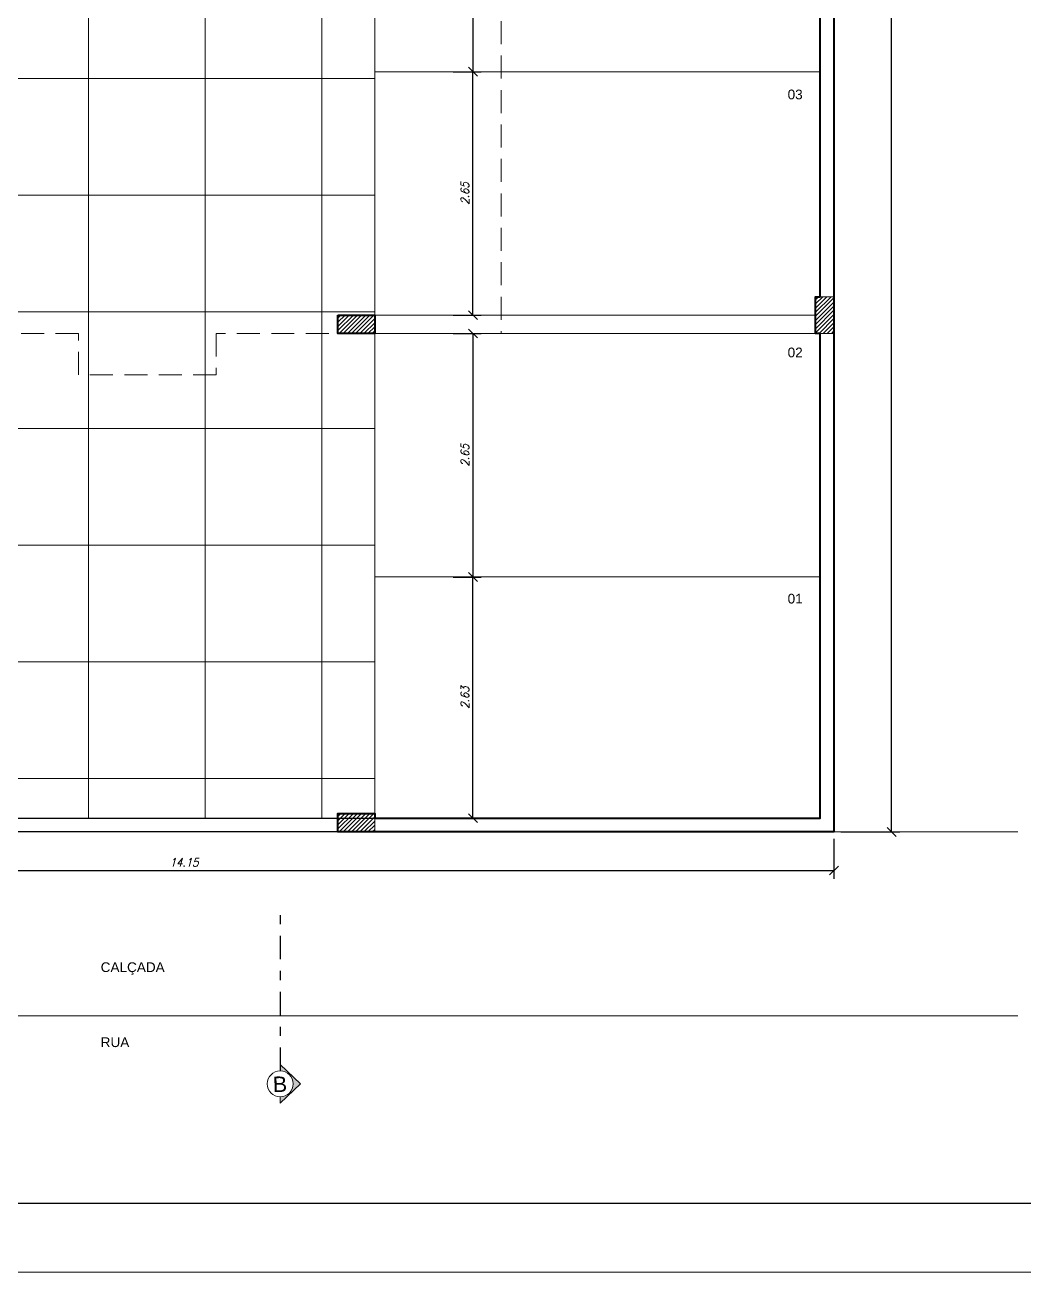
# Model space of a CAD drawing. Header units: millimetres. Extents: x 1865 to 2133, y 1062 to 1142.
# Drawn here: x 1923.14 to 1934.02, y 1061.99 to 1075.56 of the extents above; entities that cross this region are included whole.
import ezdxf

# ---------------------------------------------------------------- set-up
doc = ezdxf.new("R2010")
doc.units = ezdxf.units.MM
doc.header["$PDMODE"] = 35
doc.linetypes.add('DASHDOT', pattern=[25.4, 12.7, -6.35, 0, -6.35])
doc.linetypes.add('HIDDEN', pattern=[0.375, 0.25, -0.125])
for name, color, linetype, lineweight in [('Cota', 7, 'Continuous', 9), ('IND', 7, 'Continuous', 13), ('PILAR', 7, 'Continuous', 5), ('PISO', 252, 'Continuous', 9), ('Plarga', 7, 'Continuous', 40), ('texto', 7, 'Continuous', 13)]:
    doc.layers.add(name, color=color, linetype=linetype, lineweight=lineweight)
doc.styles.add('arial', font='arial.ttf')
doc.styles.add('romans15', font='romans.shx', dxfattribs={"width": 0.9, "oblique": 15})
doc.dimstyles.new('COTA_50', dxfattribs={"dimscale": 0.5, "dimtxt": 0.181, "dimasz": 0.193, "dimexe": 0.18, "dimexo": 0.15, "dimgap": 0.085, "dimtad": 1, "dimzin": 4, "dimdsep": 46, "dimtxsty": 'romans15', "dimblk1": 'OBLIQUE', "dimblk2": 'OBLIQUE', "dimsah": 1, "dimcen": 0.09, "dimclrd": 256, "dimclre": 256, "dimclrt": 256, "dimadec": 0, "dimazin": 0, "dimtfac": 1, "dimtmove": 2, "dimatfit": 3, "dimldrblk": 'NONE', "dimfxl": 1, "dimtolj": 1, "dimtzin": 1, "dimarcsym": 0})

# ---------------------------------------------------------------- blocks, each defined once
blk = doc.blocks.new('_OBLIQUE')
at = {"color": 0, "linetype": 'ByBlock'}
blk.add_line((-0.5, -0.5), (0.5, 0.5), dxfattribs=at)
blk = doc.blocks.new('*D207')
at = {"layer": 'Cota', "lineweight": -2, "transparency": 16777216}
for p, q in [((1927.801, 1077.704), (1928.107, 1077.704)), ((1928.017, 1077.704), (1928.017, 1075.054)), ((1927.801, 1075.054), (1928.107, 1075.054))]:
    blk.add_line(p, q, dxfattribs=at)
at = {"layer": 'Defpoints', "color": 0, "transparency": 16777216}
for p in [(1927.726, 1077.704), (1927.726, 1075.054), (1928.017, 1075.054)]:
    blk.add_point(p, dxfattribs=at)
at = {"layer": 'Cota', "lineweight": -2, "transparency": 16777216, "xscale": 0.0965, "yscale": 0.0965, "zscale": 0.0965}
for p, rotation in [((1928.017, 1077.704), 90), ((1928.017, 1075.054), 270)]:
    blk.add_blockref('_OBLIQUE', p, dxfattribs=dict(at, rotation=rotation))
at = {"layer": 'Cota', "transparency": 16777216, "insert": (1927.929, 1076.379), "char_height": 0.0905, "attachment_point": 5, "rotation": 90, "style": 'romans15'}
blk.add_mtext('\\A1;2.65', dxfattribs=at)
blk = doc.blocks.new('_None')
blk = doc.blocks.new('*D208')
at = {"layer": 'Cota', "lineweight": -2, "transparency": 16777216}
for p, q in [((1927.801, 1075.054), (1928.107, 1075.054)), ((1928.017, 1072.404), (1928.017, 1075.054)), ((1927.801, 1072.404), (1928.107, 1072.404))]:
    blk.add_line(p, q, dxfattribs=at)
at = {"layer": 'Defpoints', "color": 0, "transparency": 16777216}
for p in [(1927.726, 1075.054), (1928.017, 1075.054), (1927.726, 1072.404)]:
    blk.add_point(p, dxfattribs=at)
at = {"layer": 'Cota', "lineweight": -2, "transparency": 16777216, "xscale": 0.0965, "yscale": 0.0965, "zscale": 0.0965}
for p, rotation in [((1928.017, 1075.054), 90), ((1928.017, 1072.404), 270)]:
    blk.add_blockref('_OBLIQUE', p, dxfattribs=dict(at, rotation=rotation))
at = {"layer": 'Cota', "transparency": 16777216, "insert": (1927.929, 1073.729), "char_height": 0.0905, "attachment_point": 5, "rotation": 90, "style": 'romans15'}
blk.add_mtext('\\A1;2.65', dxfattribs=at)
blk = doc.blocks.new('*D209')
at = {"layer": 'Cota', "lineweight": -2, "transparency": 16777216}
for p, q in [((1927.801, 1072.204), (1928.107, 1072.204)), ((1928.017, 1072.204), (1928.017, 1069.554)), ((1927.801, 1069.554), (1928.107, 1069.554))]:
    blk.add_line(p, q, dxfattribs=at)
at = {"layer": 'Defpoints', "color": 0, "transparency": 16777216}
for p in [(1927.726, 1072.204), (1927.726, 1069.554), (1928.017, 1069.554)]:
    blk.add_point(p, dxfattribs=at)
at = {"layer": 'Cota', "lineweight": -2, "transparency": 16777216, "xscale": 0.0965, "yscale": 0.0965, "zscale": 0.0965}
for p, rotation in [((1928.017, 1072.204), 90), ((1928.017, 1069.554), 270)]:
    blk.add_blockref('_OBLIQUE', p, dxfattribs=dict(at, rotation=rotation))
at = {"layer": 'Cota', "transparency": 16777216, "insert": (1927.929, 1070.879), "char_height": 0.0905, "attachment_point": 5, "rotation": 90, "style": 'romans15'}
blk.add_mtext('\\A1;2.65', dxfattribs=at)
blk = doc.blocks.new('*D210')
at = {"layer": 'Cota', "lineweight": -2, "transparency": 16777216}
for p, q in [((1927.801, 1069.554), (1928.107, 1069.554)), ((1928.017, 1066.929), (1928.017, 1069.554)), ((1927.801, 1066.929), (1928.107, 1066.929))]:
    blk.add_line(p, q, dxfattribs=at)
at = {"layer": 'Defpoints', "color": 0, "transparency": 16777216}
for p in [(1927.726, 1069.554), (1928.017, 1069.554), (1927.726, 1066.929)]:
    blk.add_point(p, dxfattribs=at)
at = {"layer": 'Cota', "lineweight": -2, "transparency": 16777216, "xscale": 0.0965, "yscale": 0.0965, "zscale": 0.0965}
for p, rotation in [((1928.017, 1069.554), 90), ((1928.017, 1066.929), 270)]:
    blk.add_blockref('_OBLIQUE', p, dxfattribs=dict(at, rotation=rotation))
at = {"layer": 'Cota', "transparency": 16777216, "insert": (1927.929, 1068.242), "char_height": 0.0905, "attachment_point": 5, "rotation": 90, "style": 'romans15'}
blk.add_mtext('\\A1;2.63', dxfattribs=at)
blk = doc.blocks.new('*D596')
at = {"layer": 'Cota', "lineweight": -2, "transparency": 16777216}
for p, q in [((1917.797, 1066.704), (1917.797, 1066.27)), ((1931.947, 1066.704), (1931.947, 1066.27)), ((1917.797, 1066.36), (1931.947, 1066.36))]:
    blk.add_line(p, q, dxfattribs=at)
at = {"layer": 'Defpoints', "color": 0, "transparency": 16777216}
for p in [(1917.797, 1066.779), (1931.947, 1066.779), (1931.947, 1066.36)]:
    blk.add_point(p, dxfattribs=at)
at = {"layer": 'Cota', "lineweight": -2, "transparency": 16777216, "xscale": 0.0965, "yscale": 0.0965, "zscale": 0.0965, "rotation": 180}
blk.add_blockref('_OBLIQUE', (1917.797, 1066.36), dxfattribs=at)
at = {"layer": 'Cota', "lineweight": -2, "transparency": 16777216, "xscale": 0.0965, "yscale": 0.0965, "zscale": 0.0965}
blk.add_blockref('_OBLIQUE', (1931.947, 1066.36), dxfattribs=at)
at = {"layer": 'Cota', "transparency": 16777216, "insert": (1924.872, 1066.448), "char_height": 0.0905, "attachment_point": 5, "style": 'romans15'}
blk.add_mtext('\\A1;14.15', dxfattribs=at)
blk = doc.blocks.new('*D597')
at = {"layer": 'Cota', "lineweight": -2, "transparency": 16777216}
for p, q in [((1932.022, 1091.479), (1932.665, 1091.479)), ((1932.575, 1066.779), (1932.575, 1091.479)), ((1932.022, 1066.779), (1932.665, 1066.779))]:
    blk.add_line(p, q, dxfattribs=at)
at = {"layer": 'Defpoints', "color": 0, "transparency": 16777216}
for p in [(1931.947, 1091.479), (1932.575, 1091.479), (1931.947, 1066.779)]:
    blk.add_point(p, dxfattribs=at)
at = {"layer": 'Cota', "lineweight": -2, "transparency": 16777216, "xscale": 0.0965, "yscale": 0.0965, "zscale": 0.0965}
for p, rotation in [((1932.575, 1091.479), 90), ((1932.575, 1066.779), 270)]:
    blk.add_blockref('_OBLIQUE', p, dxfattribs=dict(at, rotation=rotation))
at = {"layer": 'Cota', "transparency": 16777216, "insert": (1932.488, 1079.129), "char_height": 0.0905, "attachment_point": 5, "rotation": 90, "style": 'romans15'}
blk.add_mtext('\\A1;24.70', dxfattribs=at)

msp = doc.modelspace()

# ---------------------------------------------------------------- hatches: boundary and pattern name
at = {"layer": 'IND'}
msp.add_hatch(color=0, dxfattribs=at).paths.add_polyline_path([(1925.9164, 1064.2492), (1925.9164, 1064.1784, -1.0147776), (1925.9164, 1063.8968), (1925.9164, 1063.826), (1926.1386, 1064.0376)])
at = {"layer": 'PILAR'}
h = msp.add_hatch(dxfattribs=at)
h.set_pattern_fill('ANSI31,_O', color=256, scale=0.01, angle=-90)
h.set_pattern_definition([(225, (2884.161526, 2936.167247), (-0.0224506403, 0.0224506403), [])])
h.paths.add_polyline_path([(1931.7473, 1072.2043), (1931.9473, 1072.2043), (1931.9473, 1072.6043), (1931.7473, 1072.6043)])
h = msp.add_hatch(dxfattribs=at)
h.set_pattern_fill('ANSI31,_O', color=256, scale=0.01)
h.set_pattern_definition([(45, (62.984358, 119.99008), (-0.0224506403, 0.0224506403), [])])
h.paths.add_polyline_path([(1926.5473, 1072.4043), (1926.5473, 1072.2043), (1926.9473, 1072.2043), (1926.9473, 1072.4043)])
h = msp.add_hatch(dxfattribs=at)
h.set_pattern_fill('ANSI31,_O', color=256, scale=0.01)
h.set_pattern_definition([(45, (62.984358, 114.56508), (-0.0224506403, 0.0224506403), [])])
h.paths.add_polyline_path([(1926.5473, 1066.9793), (1926.5473, 1066.7793), (1926.9473, 1066.7793), (1926.9473, 1066.9793)])
at = {"layer": 'PISO'}
h = msp.add_hatch(dxfattribs=at)
h.set_pattern_fill('NET,_O', color=256, scale=0.4)
h.set_pattern_definition([(0, (1921.2894, 1067.3585), (0, 1.27), []), (90, (1921.2894, 1067.3585), (-1.27, 8e-17), [])])
h.paths.add_polyline_path([(1921.0723, 1069.1511), (1921.0723, 1066.9293), (1922.2282, 1066.9293)], flags=17)
h.paths.add_polyline_path([(1921.0723, 1067.9091), (1917.5786, 1067.9091), (1917.3786, 1067.9091), (1917.8884, 1066.9293), (1921.0723, 1066.9293)])
h.paths.add_polyline_path([(1926.9473, 1080.4543), (1926.5473, 1080.4543), (1926.5473, 1080.6543), (1926.9473, 1080.6543), (1926.9473, 1085.9293), (1921.2223, 1085.9293), (1921.2223, 1081.6043), (1921.2223, 1079.0043), (1921.2223, 1077.4543), (1921.2723, 1077.4543), (1921.2723, 1077.0543), (1921.2223, 1077.0543), (1921.2223, 1072.6043), (1921.2723, 1072.6043), (1921.2723, 1072.2043), (1923.7223, 1072.2043), (1923.7223, 1071.7543), (1925.2223, 1071.7543), (1925.2223, 1072.2043), (1926.5473, 1072.2043), (1926.5473, 1072.4043), (1926.9473, 1072.4043), (1926.9473, 1077.7043), (1926.5473, 1077.7043), (1926.5473, 1077.9043), (1926.9473, 1077.9043)])
h.paths.add_polyline_path([(1926.9473, 1072.2043), (1925.2223, 1072.2043), (1925.2223, 1071.7543), (1923.7223, 1071.7543), (1923.7223, 1072.2043), (1921.0723, 1072.2043), (1921.0723, 1069.1511), (1922.2282, 1066.9293), (1926.5473, 1066.9293), (1926.5473, 1066.9793), (1926.9473, 1066.9793)])

# ---------------------------------------------------------------- linework, layer by layer
msp.add_line((1866.5258, 1062.7391), (1949.0258, 1062.7391))
at = {"color": 7, "linetype": 'Continuous', "lineweight": 20}
msp.add_line((1864.6508, 1061.9891), (1949.7758, 1061.9891), dxfattribs=at)
at = {"lineweight": 5}
for points in [[(1903.4267, 1094.4023), (1917.7973, 1066.7793), (1933.9473, 1066.7793)], [(1926.9473, 1085.9293), (1926.9473, 1066.9293)], [(1926.9473, 1075.0543), (1931.7973, 1075.0543)], [(1926.9473, 1072.4043), (1931.7473, 1072.4043)], [(1926.9473, 1072.2043), (1931.7473, 1072.2043)], [(1926.9473, 1069.5543), (1931.7973, 1069.5543)]]:
    msp.add_lwpolyline(points, dxfattribs=at)
msp.add_lwpolyline([(1901.6524, 1093.4793), (1916.0231, 1065.8562, 0.2797442), (1917.7973, 1064.7793), (1933.9473, 1064.7793)], format="xyb", dxfattribs=at)
msp.add_lwpolyline([(1911.0489, 1079.751), (1904.9473, 1091.4793), (1931.9473, 1091.4793), (1931.9473, 1066.7793), (1917.7973, 1066.7793), (1916.9494, 1068.4091), (1917.0825, 1068.4783), (1917.8884, 1066.9293), (1931.7973, 1066.9293), (1931.7973, 1066.9293)])
at = {"linetype": 'HIDDEN', "lineweight": 5}
msp.add_lwpolyline([(1921.2223, 1086.8043), (1922.5723, 1086.8043), (1922.5723, 1088.8543), (1928.3223, 1088.8543), (1928.3223, 1080.4543), (1927.5223, 1080.4543), (1927.5223, 1077.8543), (1928.3223, 1077.8543), (1928.3223, 1072.2043), (1925.2223, 1072.2043), (1925.2223, 1071.7543), (1923.7223, 1071.7543), (1923.7223, 1072.2043), (1921.0723, 1072.2043), (1921.0723, 1073.6018)], dxfattribs=at)
at = {"linetype": 'DASHDOT', "lineweight": 30, "ltscale": 0.02}
msp.add_lwpolyline([(1925.9205, 1064.1784), (1925.9205, 1065.878)], dxfattribs=at)
at = {"layer": 'IND', "color": 0}
msp.add_lwpolyline([(1925.9164, 1064.1784), (1925.9164, 1064.2492), (1926.1386, 1064.0376), (1925.9164, 1063.826), (1925.9164, 1063.8968)], dxfattribs=at)
msp.add_circle((1925.9185, 1064.0376), 0.1408, dxfattribs=at)
at = {"layer": 'PILAR'}
for points in [[(1931.7473, 1072.6043), (1931.7473, 1072.2043), (1931.9473, 1072.2043), (1931.9473, 1072.6043)], [(1926.5473, 1066.9793), (1926.9473, 1066.9793), (1926.9473, 1066.7793), (1926.5473, 1066.7793)]]:
    msp.add_lwpolyline(points, close=True, dxfattribs=at)
at = {"layer": 'Plarga'}
msp.add_lwpolyline([(1931.9473, 1091.4793), (1931.9473, 1066.7793), (1926.5473, 1066.7793), (1926.5473, 1066.9793), (1926.9473, 1066.9793), (1926.9473, 1066.9293), (1931.7973, 1066.9293), (1931.7973, 1072.2043), (1931.7473, 1072.2043), (1931.7473, 1072.6043), (1931.7973, 1072.6043), (1931.7973, 1077.7043)], dxfattribs=at)
msp.add_lwpolyline([(1926.5473, 1072.4043), (1926.9473, 1072.4043), (1926.9473, 1072.2043), (1926.5473, 1072.2043)], close=True, dxfattribs=at)

# ---------------------------------------------------------------- texts
at = {"layer": 'IND', "color": 0, "style": 'arial'}
msp.add_text('B', height=0.1688, rotation=0.46428, dxfattribs=at).set_placement((1925.8379, 1063.9485))
at = {"layer": 'texto', "style": 'arial'}
for s, p in [('03', (1931.4426, 1074.7535)), ('02', (1931.4426, 1071.9455)), ('01', (1931.4426, 1069.266)), ('CALÇADA', (1923.9644, 1065.2546)), ('RUA', (1923.9644, 1064.438))]:
    msp.add_text(s, height=0.10557, dxfattribs=at).set_placement(p)

# ---------------------------------------------------------------- dimensions: what is measured, and where the dimension line sits
at = {"layer": 'Cota'}
for base, p1, p2, angle, picture, middle in [((1932.5753, 1091.4793), (1931.9473, 1066.7793), (1931.9473, 1091.4793), 270, '*D597', (1932.4875, 1079.1293)), ((1928.0167, 1075.0543), (1927.726, 1077.7043), (1927.726, 1075.0543), 90, '*D207', (1927.9289, 1076.3793)), ((1928.0167, 1075.0543), (1927.726, 1072.4043), (1927.726, 1075.0543), 270, '*D208', (1927.9289, 1073.7293)), ((1928.0167, 1069.5543), (1927.726, 1072.2043), (1927.726, 1069.5543), 90, '*D209', (1927.9289, 1070.8793)), ((1928.0166807662, 1069.5542571646), (1927.7260100862, 1066.9292571646), (1927.7260100862, 1069.5542571646), 270, '*D210', (1927.9289307662, 1068.2417571646)), ((1931.9473, 1066.3598), (1917.7973, 1066.7793), (1931.9473, 1066.7793), 180, '*D596', (1924.8723, 1066.4476))]:
    dim = msp.add_linear_dim(base=base, p1=p1, p2=p2, angle=angle, dimstyle='COTA_50', dxfattribs=at)
    dim.commit()
    dim.dimension.update_dxf_attribs({"geometry": picture, "text_midpoint": middle})

doc.saveas('drawing.dxf')
